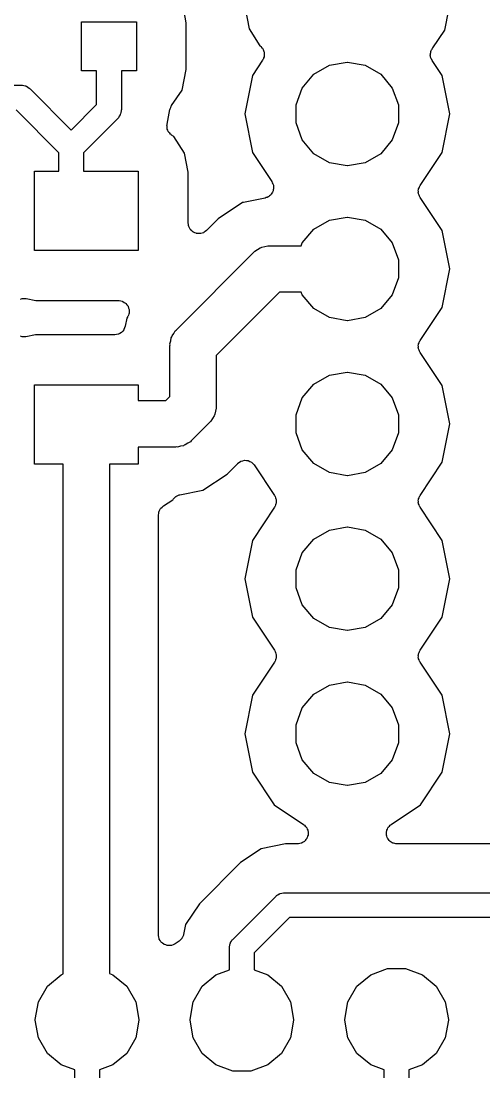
# Model space of a CAD drawing. Extents: x 91.5 to 190, y -113.6 to -60.2.
# Drawn here: x 119.82 to 127.4, y -95.19 to -77.97 of the extents above; entities that cross this region are included whole.
import ezdxf

# ---------------------------------------------------------------- set-up
doc = ezdxf.new("R2010")
doc.units = 0
doc.header["$MEASUREMENT"] = 0
doc.layers.add('BLACK', color=7, linetype='CONTINUOUS')

msp = doc.modelspace()

# ---------------------------------------------------------------- linework, layer by layer
at = {"layer": 'Black'}
for p, q in [((122.529, -77.9964), (122.47, -77.6846)), ((123.501, -77.7836), (123.56, -78.0954)), ((126.771, -78.1173), (126.839, -77.7824)), ((120.81, -78.78), (120.81, -77.98)), ((120.81, -77.98), (121.71, -77.98)), ((121.71, -77.98), (121.71, -78.78)), ((122.529, -78.7624), (122.529, -77.9964)), ((123.56, -78.0954), (123.736, -78.3703)), ((126.576, -78.4035), (126.771, -78.1173)), ((123.736, -78.3703), (123.744, -78.3773)), ((123.744, -78.3773), (123.756, -78.3854)), ((123.756, -78.3854), (123.765, -78.3985)), ((123.765, -78.3985), (123.777, -78.4098)), ((123.777, -78.4098), (123.783, -78.4229)), ((123.783, -78.4229), (123.792, -78.4345)), ((123.792, -78.4345), (123.796, -78.4501)), ((123.796, -78.4501), (123.803, -78.4648)), ((123.805, -78.5538), (123.798, -78.5687)), ((123.803, -78.4648), (123.805, -78.4792)), ((123.805, -78.4792), (123.809, -78.493)), ((123.806, -78.5394), (123.805, -78.5538)), ((123.809, -78.5254), (123.806, -78.5394)), ((123.809, -78.493), (123.808, -78.5093)), ((123.808, -78.5093), (123.809, -78.5254)), ((126.533, -78.5247), (126.535, -78.5109)), ((126.537, -78.5411), (126.533, -78.5247)), ((126.534, -78.4971), (126.539, -78.4809)), ((126.535, -78.5109), (126.534, -78.4971)), ((126.538, -78.5579), (126.537, -78.5411)), ((126.544, -78.5706), (126.538, -78.5579)), ((126.539, -78.4809), (126.541, -78.4642)), ((126.541, -78.4642), (126.547, -78.4519)), ((126.547, -78.4519), (126.551, -78.4386)), ((126.551, -78.4386), (126.561, -78.425)), ((126.561, -78.425), (126.569, -78.41)), ((126.569, -78.41), (126.576, -78.4035)), ((123.78, -78.6096), (123.613, -78.8599)), ((123.786, -78.5964), (123.78, -78.6096)), ((123.794, -78.5845), (123.786, -78.5964)), ((123.798, -78.5687), (123.794, -78.5845)), ((124.62, -78.8389), (124.876, -78.6913)), ((124.876, -78.6913), (125.167, -78.64)), ((125.167, -78.64), (125.173, -78.64)), ((125.173, -78.64), (125.464, -78.6913)), ((125.464, -78.6913), (125.72, -78.8389)), ((126.547, -78.5841), (126.544, -78.5706)), ((126.556, -78.5983), (126.547, -78.5841)), ((126.563, -78.6137), (126.556, -78.5983)), ((126.727, -78.8599), (126.563, -78.6137)), ((121.057, -78.78), (120.81, -78.78)), ((121.057, -79.3358), (121.057, -78.78)), ((121.71, -78.78), (121.463, -78.78)), ((121.463, -78.78), (121.463, -79.42)), ((122.461, -79.0973), (122.529, -78.7624)), ((123.613, -78.8599), (123.488, -79.49)), ((124.431, -79.065), (124.62, -78.8389)), ((125.72, -78.8389), (125.909, -79.065)), ((126.852, -79.49), (126.727, -78.8599)), ((118.23, -79.0168), (119.82, -79.0168)), ((119.82, -79.0168), (119.829, -79.0184)), ((119.829, -79.0184), (119.838, -79.0176)), ((119.838, -79.0176), (119.863, -79.0244)), ((119.863, -79.0244), (119.889, -79.0291)), ((119.889, -79.0291), (119.897, -79.0335)), ((119.897, -79.0335), (119.906, -79.0358)), ((119.906, -79.0358), (119.928, -79.0511)), ((119.928, -79.0511), (119.951, -79.0643)), ((119.951, -79.0643), (119.956, -79.0712)), ((119.956, -79.0712), (119.964, -79.0763)), ((119.964, -79.0763), (120.64, -79.7526)), ((124.33, -79.3424), (124.431, -79.065)), ((125.909, -79.065), (126.01, -79.3424)), ((122.288, -79.3512), (122.461, -79.0973)), ((120.437, -80.1242), (119.736, -79.4232)), ((120.64, -79.7526), (121.057, -79.3358)), ((121.463, -79.42), (121.462, -79.4288)), ((122.213, -79.6558), (122.261, -79.416)), ((122.261, -79.416), (122.262, -79.4116)), ((122.262, -79.4116), (122.263, -79.4068)), ((122.263, -79.4068), (122.273, -79.3833)), ((122.273, -79.3833), (122.283, -79.3592)), ((122.283, -79.3592), (122.286, -79.3556)), ((122.286, -79.3556), (122.288, -79.3512)), ((124.33, -79.6376), (124.33, -79.3424)), ((126.01, -79.3424), (126.01, -79.6376)), ((121.404, -79.5637), (120.843, -80.1242)), ((121.409, -79.5564), (121.404, -79.5637)), ((121.416, -79.5506), (121.409, -79.5564)), ((121.429, -79.5276), (121.416, -79.5506)), ((121.444, -79.5059), (121.429, -79.5276)), ((121.446, -79.4972), (121.444, -79.5059)), ((121.451, -79.4895), (121.446, -79.4972)), ((121.456, -79.4633), (121.451, -79.4895)), ((121.462, -79.4377), (121.456, -79.4633)), ((121.462, -79.4288), (121.462, -79.4377)), ((123.488, -79.49), (123.613, -80.1201)), ((126.727, -80.1201), (126.852, -79.49)), ((122.21, -79.6768), (122.213, -79.6664)), ((122.212, -79.6967), (122.21, -79.6768)), ((122.212, -79.7167), (122.212, -79.6967)), ((122.215, -79.7268), (122.212, -79.7167)), ((122.213, -79.6664), (122.213, -79.6558)), ((122.216, -79.7374), (122.215, -79.7268)), ((122.225, -79.7555), (122.216, -79.7374)), ((122.231, -79.7745), (122.225, -79.7555)), ((124.431, -79.915), (124.33, -79.6376)), ((126.01, -79.6376), (125.909, -79.915)), ((122.238, -79.7828), (122.231, -79.7745)), ((122.242, -79.7924), (122.238, -79.7828)), ((122.257, -79.8064), (122.242, -79.7924)), ((122.269, -79.822), (122.257, -79.8064)), ((122.278, -79.8275), (122.269, -79.822)), ((122.286, -79.835), (122.278, -79.8275)), ((122.325, -79.8613), (122.286, -79.835)), ((122.5, -80.1346), (122.325, -79.8613)), ((124.62, -80.1411), (124.431, -79.915)), ((125.909, -79.915), (125.72, -80.1411)), ((120.437, -80.43), (120.437, -80.1242)), ((120.843, -80.1242), (120.843, -80.43)), ((122.559, -80.4464), (122.5, -80.1346)), ((123.613, -80.1201), (123.933, -80.5985)), ((124.876, -80.2887), (124.62, -80.1411)), ((125.72, -80.1411), (125.464, -80.2887)), ((126.365, -80.6625), (126.727, -80.1201)), ((120.04, -81.73), (120.04, -80.43)), ((120.04, -80.43), (120.437, -80.43)), ((120.843, -80.43), (121.74, -80.43)), ((121.74, -80.43), (121.74, -81.73)), ((122.559, -81.277), (122.559, -80.4464)), ((125.167, -80.34), (124.876, -80.2887)), ((125.173, -80.34), (125.167, -80.34)), ((125.464, -80.2887), (125.173, -80.34)), ((123.933, -80.5985), (123.94, -80.616)), ((123.94, -80.616), (123.95, -80.6324)), ((123.933, -80.7891), (123.924, -80.8059)), ((123.944, -80.7736), (123.933, -80.7891)), ((123.947, -80.7626), (123.944, -80.7736)), ((123.953, -80.7524), (123.947, -80.7626)), ((123.95, -80.6324), (123.953, -80.6437)), ((123.953, -80.6437), (123.957, -80.6543)), ((123.956, -80.7335), (123.953, -80.7524)), ((123.961, -80.7151), (123.956, -80.7335)), ((123.957, -80.6543), (123.958, -80.6734)), ((123.958, -80.6734), (123.962, -80.6922)), ((123.962, -80.6922), (123.96, -80.7036)), ((123.96, -80.7036), (123.961, -80.7151)), ((126.336, -80.7409), (126.339, -80.7298)), ((126.337, -80.76), (126.336, -80.7409)), ((126.336, -80.7791), (126.337, -80.76)), ((126.339, -80.7902), (126.336, -80.7791)), ((126.339, -80.7298), (126.34, -80.7183)), ((126.34, -80.8017), (126.339, -80.7902)), ((126.34, -80.7183), (126.348, -80.7008)), ((126.348, -80.8192), (126.34, -80.8017)), ((126.348, -80.7008), (126.353, -80.6824)), ((126.353, -80.6824), (126.36, -80.6731)), ((126.36, -80.6731), (126.365, -80.6625)), ((123.449, -80.9421), (123.053, -81.2071)), ((123.467, -80.9386), (123.449, -80.9421)), ((123.821, -80.8682), (123.467, -80.9386)), ((123.467, -80.9386), (123.467, -80.9386)), ((123.839, -80.8612), (123.821, -80.8682)), ((123.857, -80.8567), (123.839, -80.8612)), ((123.867, -80.8502), (123.857, -80.8567)), ((123.878, -80.8461), (123.867, -80.8502)), ((123.892, -80.8334), (123.878, -80.8461)), ((123.908, -80.8228), (123.892, -80.8334)), ((123.915, -80.8135), (123.908, -80.8228)), ((123.924, -80.8059), (123.915, -80.8135)), ((126.353, -80.8376), (126.348, -80.8192)), ((126.36, -80.8469), (126.353, -80.8376)), ((126.365, -80.8575), (126.36, -80.8469)), ((126.727, -81.3999), (126.365, -80.8575)), ((122.563, -81.2996), (122.559, -81.277)), ((122.565, -81.3224), (122.563, -81.2996)), ((123.053, -81.2071), (122.859, -81.4011)), ((124.62, -81.3789), (124.876, -81.2313)), ((124.876, -81.2313), (125.167, -81.18)), ((125.167, -81.18), (125.173, -81.18)), ((125.173, -81.18), (125.464, -81.2313)), ((125.464, -81.2313), (125.72, -81.3789)), ((122.568, -81.3294), (122.565, -81.3224)), ((122.57, -81.337), (122.568, -81.3294)), ((122.581, -81.3569), (122.57, -81.337)), ((122.591, -81.3777), (122.581, -81.3569)), ((122.596, -81.3831), (122.591, -81.3777)), ((122.6, -81.3898), (122.596, -81.3831)), ((122.618, -81.4046), (122.6, -81.3898)), ((122.634, -81.4208), (122.618, -81.4046)), ((122.641, -81.424), (122.634, -81.4208)), ((122.647, -81.429), (122.641, -81.424)), ((122.668, -81.4368), (122.647, -81.429)), ((122.689, -81.4465), (122.668, -81.4368)), ((122.697, -81.4472), (122.689, -81.4465)), ((122.704, -81.4498), (122.697, -81.4472)), ((122.727, -81.4498), (122.704, -81.4498)), ((122.75, -81.4518), (122.727, -81.4498)), ((122.757, -81.4498), (122.75, -81.4518)), ((122.765, -81.4498), (122.757, -81.4498)), ((122.787, -81.442), (122.765, -81.4498)), ((122.809, -81.4361), (122.787, -81.442)), ((122.815, -81.4316), (122.809, -81.4361)), ((122.822, -81.429), (122.815, -81.4316)), ((122.84, -81.4143), (122.822, -81.429)), ((122.859, -81.4011), (122.84, -81.4143)), ((124.431, -81.605), (124.62, -81.3789)), ((125.72, -81.3789), (125.909, -81.605)), ((126.852, -82.03), (126.727, -81.3999)), ((123.77, -81.672), (123.819, -81.6633)), ((123.819, -81.6633), (123.867, -81.6504)), ((123.867, -81.6504), (123.883, -81.6519)), ((123.883, -81.6519), (123.9, -81.649)), ((123.9, -81.649), (124.415, -81.649)), ((124.415, -81.649), (124.431, -81.605)), ((125.909, -81.605), (126.01, -81.8824)), ((121.74, -81.73), (120.04, -81.73)), ((122.371, -83.0206), (123.631, -81.7606)), ((123.631, -81.7606), (123.644, -81.751)), ((123.644, -81.751), (123.655, -81.7381)), ((123.655, -81.7381), (123.698, -81.7132)), ((123.698, -81.7132), (123.739, -81.6847)), ((123.739, -81.6847), (123.755, -81.6804)), ((123.755, -81.6804), (123.77, -81.672)), ((126.01, -81.8824), (126.01, -82.1776)), ((126.01, -82.1776), (125.909, -82.455)), ((126.727, -82.6601), (126.852, -82.03)), ((119.808, -82.5259), (119.834, -82.5163)), ((119.834, -82.5163), (119.836, -82.5163)), ((119.836, -82.5163), (119.839, -82.5155)), ((119.839, -82.5155), (119.867, -82.5163)), ((119.867, -82.5163), (119.895, -82.5163)), ((119.895, -82.5163), (119.897, -82.517)), ((119.897, -82.517), (119.899, -82.5171)), ((119.899, -82.5171), (120.058, -82.5491)), ((124.058, -82.411), (123.021, -83.4478)), ((124.415, -82.411), (124.058, -82.411)), ((124.431, -82.455), (124.415, -82.411)), ((124.62, -82.6811), (124.431, -82.455)), ((125.909, -82.455), (125.72, -82.6811)), ((120.058, -82.5491), (121.418, -82.5491)), ((121.418, -82.5491), (121.423, -82.5501)), ((121.423, -82.5501), (121.429, -82.5495)), ((121.429, -82.5495), (121.453, -82.5554)), ((121.453, -82.5554), (121.478, -82.5597)), ((121.478, -82.5597), (121.483, -82.5626)), ((121.483, -82.5626), (121.488, -82.564)), ((121.488, -82.564), (121.509, -82.5778)), ((121.509, -82.5778), (121.53, -82.5902)), ((121.53, -82.5902), (121.534, -82.5946)), ((121.534, -82.5946), (121.539, -82.5978)), ((121.539, -82.5978), (121.554, -82.6178)), ((121.554, -82.6178), (121.57, -82.6369)), ((121.57, -82.6369), (121.572, -82.6423)), ((121.572, -82.6423), (121.575, -82.647)), ((121.575, -82.647), (121.582, -82.6708)), ((121.582, -82.6708), (121.591, -82.6941)), ((121.591, -82.6941), (121.591, -82.6999)), ((124.876, -82.8287), (124.62, -82.6811)), ((125.72, -82.6811), (125.464, -82.8287)), ((126.365, -83.2025), (126.727, -82.6601)), ((121.552, -82.8394), (121.526, -82.9696)), ((121.564, -82.8221), (121.552, -82.8394)), ((121.566, -82.8168), (121.564, -82.8221)), ((121.57, -82.8124), (121.566, -82.8168)), ((121.578, -82.789), (121.57, -82.8124)), ((121.588, -82.7663), (121.578, -82.789)), ((121.589, -82.7605), (121.588, -82.7663)), ((121.591, -82.7551), (121.589, -82.7605)), ((121.591, -82.6999), (121.592, -82.7055)), ((121.592, -82.7055), (121.591, -82.7303)), ((121.591, -82.7303), (121.591, -82.7551)), ((125.167, -82.88), (124.876, -82.8287)), ((125.464, -82.8287), (125.173, -82.88)), ((121.504, -83.0264), (121.485, -83.0479)), ((121.505, -83.0246), (121.504, -83.0264)), ((121.506, -83.0231), (121.505, -83.0246)), ((121.516, -82.9963), (121.506, -83.0231)), ((121.526, -82.9696), (121.516, -82.9963)), ((122.348, -83.0451), (122.361, -83.0343)), ((122.361, -83.0343), (122.371, -83.0206)), ((125.173, -82.88), (125.167, -82.88)), ((119.834, -83.1412), (119.806, -83.1312)), ((119.835, -83.1412), (119.834, -83.1412)), ((119.836, -83.1416), (119.835, -83.1412)), ((119.866, -83.1412), (119.836, -83.1416)), ((119.895, -83.1412), (119.866, -83.1412)), ((119.896, -83.1409), (119.895, -83.1412)), ((119.897, -83.1409), (119.896, -83.1409)), ((120.056, -83.1109), (119.897, -83.1409)), ((121.354, -83.1109), (120.056, -83.1109)), ((121.382, -83.1059), (121.354, -83.1109)), ((121.41, -83.1016), (121.382, -83.1059)), ((121.412, -83.1006), (121.41, -83.1016)), ((121.414, -83.1003), (121.412, -83.1006)), ((121.439, -83.086), (121.414, -83.1003)), ((121.464, -83.0723), (121.439, -83.086)), ((121.465, -83.0708), (121.464, -83.0723)), ((121.467, -83.0698), (121.465, -83.0708)), ((121.485, -83.0479), (121.467, -83.0698)), ((122.26, -83.2568), (122.273, -83.2087)), ((122.273, -83.2087), (122.282, -83.1597)), ((122.282, -83.1597), (122.29, -83.1452)), ((122.29, -83.1452), (122.295, -83.129)), ((122.295, -83.129), (122.323, -83.0882)), ((122.323, -83.0882), (122.348, -83.0451)), ((126.353, -83.2224), (126.36, -83.2131)), ((126.36, -83.2131), (126.365, -83.2025)), ((122.259, -83.29), (122.262, -83.2735)), ((122.259, -84.1222), (122.259, -83.29)), ((122.262, -83.2735), (122.26, -83.2568)), ((126.336, -83.2809), (126.339, -83.2698)), ((126.337, -83.3), (126.336, -83.2809)), ((126.336, -83.3191), (126.337, -83.3)), ((126.339, -83.3302), (126.336, -83.3191)), ((126.339, -83.2698), (126.34, -83.2583)), ((126.34, -83.3417), (126.339, -83.3302)), ((126.34, -83.2583), (126.348, -83.2408)), ((126.348, -83.3592), (126.34, -83.3417)), ((126.348, -83.2408), (126.353, -83.2224)), ((126.353, -83.3776), (126.348, -83.3592)), ((126.36, -83.3869), (126.353, -83.3776)), ((126.365, -83.3975), (126.36, -83.3869)), ((123.021, -83.4478), (123.021, -84.28)), ((126.727, -83.9399), (126.365, -83.3975)), ((124.876, -83.7713), (125.167, -83.72)), ((125.167, -83.72), (125.173, -83.72)), ((125.173, -83.72), (125.464, -83.7713)), ((124.62, -83.9189), (124.876, -83.7713)), ((125.464, -83.7713), (125.72, -83.9189)), ((120.04, -85.23), (120.04, -83.93)), ((120.04, -83.93), (121.74, -83.93)), ((121.74, -83.93), (121.74, -84.189)), ((124.431, -84.145), (124.62, -83.9189)), ((125.72, -83.9189), (125.909, -84.145)), ((126.852, -84.57), (126.727, -83.9399)), ((121.74, -84.189), (122.192, -84.189)), ((122.192, -84.189), (122.259, -84.1222)), ((124.33, -84.4224), (124.431, -84.145)), ((125.909, -84.145), (126.01, -84.4224)), ((122.998, -84.4103), (122.99, -84.4248)), ((123.007, -84.3613), (122.998, -84.4103)), ((123.02, -84.3132), (123.007, -84.3613)), ((123.021, -84.28), (123.018, -84.2965)), ((123.018, -84.2965), (123.02, -84.3132)), ((122.909, -84.5494), (122.619, -84.8394)), ((122.919, -84.5357), (122.909, -84.5494)), ((122.932, -84.5249), (122.919, -84.5357)), ((122.957, -84.4818), (122.932, -84.5249)), ((122.985, -84.441), (122.957, -84.4818)), ((122.99, -84.4248), (122.985, -84.441)), ((124.33, -84.7176), (124.33, -84.4224)), ((126.01, -84.4224), (126.01, -84.7176)), ((126.727, -85.2001), (126.852, -84.57)), ((124.431, -84.995), (124.33, -84.7176)), ((126.01, -84.7176), (125.909, -84.995)), ((122.431, -84.9367), (122.383, -84.9496)), ((122.48, -84.928), (122.431, -84.9367)), ((122.495, -84.9196), (122.48, -84.928)), ((122.511, -84.9153), (122.495, -84.9196)), ((122.552, -84.8868), (122.511, -84.9153)), ((122.595, -84.8619), (122.552, -84.8868)), ((122.606, -84.849), (122.595, -84.8619)), ((122.619, -84.8394), (122.606, -84.849)), ((122.35, -84.951), (121.74, -84.951)), ((121.74, -84.951), (121.74, -85.23)), ((122.367, -84.9481), (122.35, -84.951)), ((122.383, -84.9496), (122.367, -84.9481)), ((124.62, -85.2211), (124.431, -84.995)), ((125.909, -84.995), (125.72, -85.2211)), ((120.509, -85.23), (120.04, -85.23)), ((120.509, -93.5883), (120.509, -85.23)), ((121.74, -85.23), (121.271, -85.23)), ((121.271, -85.23), (121.271, -93.581)), ((123.197, -85.3929), (123.373, -85.2177)), ((123.373, -85.2177), (123.374, -85.2166)), ((123.374, -85.2166), (123.375, -85.215)), ((123.375, -85.215), (123.399, -85.1991)), ((123.399, -85.1991), (123.422, -85.1827)), ((123.422, -85.1827), (123.424, -85.1822)), ((123.424, -85.1822), (123.426, -85.1811)), ((123.426, -85.1811), (123.454, -85.1743)), ((123.454, -85.1743), (123.481, -85.1669)), ((123.481, -85.1669), (123.483, -85.1671)), ((123.483, -85.1671), (123.485, -85.1667)), ((123.485, -85.1667), (123.514, -85.1698)), ((123.514, -85.1698), (123.542, -85.1723)), ((123.542, -85.1723), (123.544, -85.1731)), ((123.544, -85.1731), (123.546, -85.1733)), ((123.546, -85.1733), (123.571, -85.1859)), ((123.571, -85.1859), (123.597, -85.198)), ((123.597, -85.198), (123.599, -85.1994)), ((123.599, -85.1994), (123.6, -85.2002)), ((123.6, -85.2002), (123.62, -85.2209)), ((123.62, -85.2209), (123.64, -85.2411)), ((123.64, -85.2411), (123.641, -85.2429)), ((123.641, -85.2429), (123.643, -85.2443)), ((123.643, -85.2443), (123.975, -85.7425)), ((124.876, -85.3687), (124.62, -85.2211)), ((125.72, -85.2211), (125.464, -85.3687)), ((126.365, -85.7425), (126.727, -85.2001)), ((122.801, -85.6579), (123.197, -85.3929)), ((125.167, -85.42), (124.876, -85.3687)), ((125.173, -85.42), (125.167, -85.42)), ((125.464, -85.3687), (125.173, -85.42)), ((122.32, -85.8008), (122.323, -85.7948)), ((122.323, -85.7948), (122.341, -85.7791)), ((122.341, -85.7791), (122.357, -85.7621)), ((122.357, -85.7621), (122.363, -85.7591)), ((122.363, -85.7591), (122.369, -85.7547)), ((122.369, -85.7547), (122.391, -85.746)), ((122.391, -85.746), (122.412, -85.7357)), ((122.412, -85.7357), (122.419, -85.735)), ((122.419, -85.735), (122.425, -85.7326)), ((122.425, -85.7326), (122.801, -85.6579)), ((123.975, -85.7425), (123.98, -85.7531)), ((123.98, -85.7531), (123.987, -85.7624)), ((123.987, -85.7624), (123.992, -85.7808)), ((123.992, -85.7808), (124, -85.7983)), ((124, -85.7983), (124.001, -85.8098)), ((126.339, -85.8098), (126.34, -85.7983)), ((126.34, -85.7983), (126.348, -85.7808)), ((126.348, -85.7808), (126.353, -85.7624)), ((126.353, -85.7624), (126.36, -85.7531)), ((126.36, -85.7531), (126.365, -85.7425)), ((122.095, -85.9805), (122.107, -85.9571)), ((122.107, -85.9571), (122.11, -85.9542)), ((122.11, -85.9542), (122.112, -85.9505)), ((122.112, -85.9505), (122.132, -85.9336)), ((122.132, -85.9336), (122.152, -85.9157)), ((122.152, -85.9157), (122.309, -85.8146)), ((122.309, -85.8146), (122.315, -85.8057)), ((122.315, -85.8057), (122.32, -85.8008)), ((123.975, -85.9375), (123.613, -86.4799)), ((123.98, -85.9269), (123.975, -85.9375)), ((123.987, -85.9176), (123.98, -85.9269)), ((123.992, -85.8992), (123.987, -85.9176)), ((124, -85.8817), (123.992, -85.8992)), ((124.001, -85.8702), (124, -85.8817)), ((124.001, -85.8098), (124.004, -85.8209)), ((124.004, -85.8591), (124.001, -85.8702)), ((124.004, -85.8209), (124.003, -85.84)), ((124.003, -85.84), (124.004, -85.8591)), ((126.336, -85.8209), (126.339, -85.8098)), ((126.337, -85.84), (126.336, -85.8209)), ((126.336, -85.8591), (126.337, -85.84)), ((126.339, -85.8702), (126.336, -85.8591)), ((126.34, -85.8817), (126.339, -85.8702)), ((126.348, -85.8992), (126.34, -85.8817)), ((126.353, -85.9176), (126.348, -85.8992)), ((126.36, -85.9269), (126.353, -85.9176)), ((126.365, -85.9375), (126.36, -85.9269)), ((126.727, -86.4799), (126.365, -85.9375)), ((122.071, -86.0633), (122.076, -86.0374)), ((122.071, -92.9484), (122.071, -86.0633)), ((122.076, -86.0374), (122.079, -86.0113)), ((122.079, -86.0113), (122.081, -86.0075)), ((122.081, -86.0075), (122.082, -86.0033)), ((122.082, -86.0033), (122.095, -85.9805)), ((124.62, -86.4589), (124.876, -86.3113)), ((124.876, -86.3113), (125.167, -86.26)), ((125.167, -86.26), (125.173, -86.26)), ((125.173, -86.26), (125.464, -86.3113)), ((125.464, -86.3113), (125.72, -86.4589)), ((123.613, -86.4799), (123.488, -87.11)), ((124.431, -86.685), (124.62, -86.4589)), ((125.72, -86.4589), (125.909, -86.685)), ((126.852, -87.11), (126.727, -86.4799)), ((124.33, -86.9624), (124.431, -86.685)), ((125.909, -86.685), (126.01, -86.9624)), ((124.33, -87.2576), (124.33, -86.9624)), ((126.01, -86.9624), (126.01, -87.2576)), ((123.488, -87.11), (123.613, -87.7401)), ((126.727, -87.7401), (126.852, -87.11)), ((124.431, -87.535), (124.33, -87.2576)), ((126.01, -87.2576), (125.909, -87.535)), ((124.62, -87.7611), (124.431, -87.535)), ((125.909, -87.535), (125.72, -87.7611)), ((123.613, -87.7401), (123.975, -88.2825)), ((124.876, -87.9087), (124.62, -87.7611)), ((125.72, -87.7611), (125.464, -87.9087)), ((126.365, -88.2825), (126.727, -87.7401)), ((125.167, -87.96), (124.876, -87.9087)), ((125.173, -87.96), (125.167, -87.96)), ((125.464, -87.9087), (125.173, -87.96)), ((123.975, -88.2825), (123.98, -88.2931)), ((123.98, -88.2931), (123.987, -88.3024)), ((123.987, -88.3024), (123.992, -88.3208)), ((123.992, -88.3208), (124, -88.3383)), ((124, -88.3383), (124.001, -88.3498)), ((124.001, -88.3498), (124.004, -88.3609)), ((124.004, -88.3609), (124.003, -88.38)), ((124.003, -88.38), (124.004, -88.3991)), ((126.336, -88.3609), (126.339, -88.3498)), ((126.337, -88.38), (126.336, -88.3609)), ((126.336, -88.3991), (126.337, -88.38)), ((126.339, -88.3498), (126.34, -88.3383)), ((126.34, -88.3383), (126.348, -88.3208)), ((126.348, -88.3208), (126.353, -88.3024)), ((126.353, -88.3024), (126.36, -88.2931)), ((126.36, -88.2931), (126.365, -88.2825)), ((123.975, -88.4775), (123.613, -89.0199)), ((123.98, -88.4669), (123.975, -88.4775)), ((123.987, -88.4576), (123.98, -88.4669)), ((123.992, -88.4392), (123.987, -88.4576)), ((124, -88.4217), (123.992, -88.4392)), ((124.001, -88.4102), (124, -88.4217)), ((124.004, -88.3991), (124.001, -88.4102)), ((126.339, -88.4102), (126.336, -88.3991)), ((126.34, -88.4217), (126.339, -88.4102)), ((126.348, -88.4392), (126.34, -88.4217)), ((126.353, -88.4576), (126.348, -88.4392)), ((126.36, -88.4669), (126.353, -88.4576)), ((126.365, -88.4775), (126.36, -88.4669)), ((126.727, -89.0199), (126.365, -88.4775)), ((124.62, -88.9989), (124.876, -88.8513)), ((124.876, -88.8513), (125.167, -88.8)), ((125.167, -88.8), (125.173, -88.8)), ((125.173, -88.8), (125.464, -88.8513)), ((125.464, -88.8513), (125.72, -88.9989)), ((123.613, -89.0199), (123.488, -89.65)), ((124.431, -89.225), (124.62, -88.9989)), ((125.72, -88.9989), (125.909, -89.225)), ((126.852, -89.65), (126.727, -89.0199)), ((124.33, -89.5024), (124.431, -89.225)), ((125.909, -89.225), (126.01, -89.5024)), ((124.33, -89.7976), (124.33, -89.5024)), ((126.01, -89.5024), (126.01, -89.7976)), ((123.488, -89.65), (123.613, -90.2801)), ((126.727, -90.2801), (126.852, -89.65)), ((124.431, -90.075), (124.33, -89.7976)), ((126.01, -89.7976), (125.909, -90.075)), ((124.62, -90.3011), (124.431, -90.075)), ((125.909, -90.075), (125.72, -90.3011)), ((123.613, -90.2801), (123.97, -90.8143)), ((124.876, -90.4487), (124.62, -90.3011)), ((125.167, -90.5), (124.876, -90.4487)), ((125.464, -90.4487), (125.173, -90.5)), ((125.72, -90.3011), (125.464, -90.4487)), ((126.37, -90.8143), (126.727, -90.2801)), ((125.173, -90.5), (125.167, -90.5)), ((123.97, -90.8143), (124.45, -91.1354)), ((125.89, -91.1354), (126.37, -90.8143)), ((124.45, -91.1354), (124.457, -91.142)), ((125.883, -91.142), (125.89, -91.1354)), ((124.457, -91.142), (124.466, -91.1469)), ((124.466, -91.1469), (124.479, -91.163)), ((124.479, -91.163), (124.495, -91.1775)), ((124.495, -91.1775), (124.499, -91.1862)), ((124.499, -91.1862), (124.505, -91.1936)), ((124.505, -91.1936), (124.512, -91.2133)), ((124.512, -91.2133), (124.521, -91.2322)), ((124.526, -91.3118), (124.519, -91.3315)), ((124.521, -91.2322), (124.523, -91.2418)), ((124.523, -91.2418), (124.526, -91.2508)), ((124.526, -91.2508), (124.526, -91.2719)), ((124.526, -91.2719), (124.528, -91.2928)), ((124.528, -91.2928), (124.526, -91.3021)), ((124.526, -91.3021), (124.526, -91.3118)), ((125.812, -91.2928), (125.814, -91.2719)), ((125.814, -91.3021), (125.812, -91.2928)), ((125.814, -91.2508), (125.817, -91.2418)), ((125.814, -91.2719), (125.814, -91.2508)), ((125.814, -91.3118), (125.814, -91.3021)), ((125.821, -91.3315), (125.814, -91.3118)), ((125.817, -91.2418), (125.819, -91.2322)), ((125.819, -91.2322), (125.828, -91.2133)), ((125.828, -91.2133), (125.835, -91.1936)), ((125.835, -91.1936), (125.841, -91.1862)), ((125.841, -91.1862), (125.845, -91.1775)), ((125.845, -91.1775), (125.861, -91.163)), ((125.861, -91.163), (125.874, -91.1469)), ((125.874, -91.1469), (125.883, -91.142)), ((124.157, -91.4568), (123.757, -91.5363)), ((124.353, -91.4568), (124.157, -91.4568)), ((124.362, -91.4551), (124.353, -91.4568)), ((124.372, -91.4558), (124.362, -91.4551)), ((124.392, -91.4499), (124.372, -91.4558)), ((124.413, -91.4462), (124.392, -91.4499)), ((124.421, -91.4414), (124.413, -91.4462)), ((124.431, -91.4387), (124.421, -91.4414)), ((124.448, -91.4263), (124.431, -91.4387)), ((124.466, -91.4157), (124.448, -91.4263)), ((124.472, -91.4084), (124.466, -91.4157)), ((124.48, -91.4027), (124.472, -91.4084)), ((124.491, -91.3852), (124.48, -91.4027)), ((124.505, -91.3691), (124.491, -91.3852)), ((124.508, -91.36), (124.505, -91.3691)), ((124.514, -91.352), (124.508, -91.36)), ((124.519, -91.3315), (124.514, -91.352)), ((125.826, -91.352), (125.821, -91.3315)), ((125.832, -91.36), (125.826, -91.352)), ((125.835, -91.3691), (125.832, -91.36)), ((125.849, -91.3852), (125.835, -91.3691)), ((125.86, -91.4027), (125.849, -91.3852)), ((125.868, -91.4084), (125.86, -91.4027)), ((125.874, -91.4157), (125.868, -91.4084)), ((125.892, -91.4263), (125.874, -91.4157)), ((125.909, -91.4387), (125.892, -91.4263)), ((125.919, -91.4414), (125.909, -91.4387)), ((125.927, -91.4462), (125.919, -91.4414)), ((125.948, -91.4499), (125.927, -91.4462)), ((125.968, -91.4558), (125.948, -91.4499)), ((125.978, -91.4551), (125.968, -91.4558)), ((125.987, -91.4568), (125.978, -91.4551)), ((127.76, -91.4568), (125.987, -91.4568)), ((123.757, -91.5363), (123.418, -91.7629)), ((123.418, -91.7629), (122.743, -92.4384)), ((123.296, -93.0163), (123.996, -92.3163)), ((123.996, -92.3163), (124.004, -92.3112)), ((124.004, -92.3112), (124.009, -92.3043)), ((124.009, -92.3043), (124.032, -92.2911)), ((124.032, -92.2911), (124.054, -92.2758)), ((124.054, -92.2758), (124.063, -92.2735)), ((124.063, -92.2735), (124.071, -92.2691)), ((124.071, -92.2691), (124.097, -92.2644)), ((124.097, -92.2644), (124.122, -92.2576)), ((124.122, -92.2576), (124.131, -92.2584)), ((124.131, -92.2584), (124.14, -92.2568)), ((124.14, -92.2568), (129.846, -92.2568)), ((122.743, -92.4384), (122.516, -92.7774)), ((124.224, -92.6632), (123.643, -93.2442)), ((129.93, -92.6632), (124.224, -92.6632)), ((122.516, -92.7774), (122.484, -92.9388)), ((122.072, -92.9541), (122.071, -92.9484)), ((122.071, -92.9599), (122.072, -92.9541)), ((122.077, -92.984), (122.071, -92.9599)), ((122.082, -93.0084), (122.077, -92.984)), ((122.084, -93.0134), (122.082, -93.0084)), ((122.086, -93.0191), (122.084, -93.0134)), ((122.1, -93.0397), (122.086, -93.0191)), ((122.437, -93.0242), (122.422, -93.0414)), ((122.454, -93.0083), (122.437, -93.0242)), ((122.457, -93.0014), (122.454, -93.0083)), ((122.462, -92.9956), (122.457, -93.0014)), ((122.47, -92.9742), (122.462, -92.9956)), ((122.481, -92.9537), (122.47, -92.9742)), ((122.484, -92.9388), (122.481, -92.946)), ((122.481, -92.946), (122.481, -92.9537)), ((123.271, -93.0524), (123.284, -93.0294)), ((123.284, -93.0294), (123.291, -93.0236)), ((123.291, -93.0236), (123.296, -93.0163)), ((122.112, -93.0612), (122.1, -93.0397)), ((122.117, -93.0649), (122.112, -93.0612)), ((122.12, -93.0697), (122.117, -93.0649)), ((122.14, -93.0844), (122.12, -93.0697)), ((122.159, -93.1004), (122.14, -93.0844)), ((122.164, -93.1024), (122.159, -93.1004)), ((122.169, -93.1058), (122.164, -93.1024)), ((122.193, -93.1127), (122.169, -93.1058)), ((122.216, -93.1212), (122.193, -93.1127)), ((122.222, -93.1212), (122.216, -93.1212)), ((122.227, -93.1228), (122.222, -93.1212)), ((122.252, -93.1212), (122.227, -93.1228)), ((122.277, -93.1212), (122.252, -93.1212)), ((122.282, -93.1192), (122.277, -93.1212)), ((122.288, -93.1189), (122.282, -93.1192)), ((122.311, -93.1089), (122.288, -93.1189)), ((122.334, -93.1004), (122.311, -93.1089)), ((122.339, -93.0966), (122.334, -93.1004)), ((122.344, -93.0943), (122.339, -93.0966)), ((122.41, -93.0505), (122.344, -93.0943)), ((122.415, -93.0451), (122.41, -93.0505)), ((122.422, -93.0414), (122.415, -93.0451)), ((123.237, -93.16), (123.238, -93.1512)), ((123.237, -93.5199), (123.237, -93.16)), ((123.238, -93.1423), (123.244, -93.1167)), ((123.238, -93.1512), (123.238, -93.1423)), ((123.244, -93.1167), (123.249, -93.0905)), ((123.249, -93.0905), (123.254, -93.0828)), ((123.254, -93.0828), (123.256, -93.0741)), ((123.256, -93.0741), (123.271, -93.0524)), ((123.643, -93.2442), (123.643, -93.5199)), ((123.015, -93.6006), (123.237, -93.5199)), ((123.643, -93.5199), (123.865, -93.6006)), ((125.555, -93.6006), (125.832, -93.4997)), ((125.832, -93.4997), (126.128, -93.4997)), ((126.128, -93.4997), (126.405, -93.6006)), ((120.249, -93.7904), (120.475, -93.6006)), ((120.475, -93.6006), (120.509, -93.5883)), ((121.271, -93.581), (121.325, -93.6006)), ((121.325, -93.6006), (121.551, -93.7904)), ((122.789, -93.7904), (123.015, -93.6006)), ((123.865, -93.6006), (124.091, -93.7904)), ((125.329, -93.7904), (125.555, -93.6006)), ((126.405, -93.6006), (126.631, -93.7904)), ((120.101, -94.046), (120.249, -93.7904)), ((121.551, -93.7904), (121.699, -94.046)), ((122.641, -94.046), (122.789, -93.7904)), ((124.091, -93.7904), (124.239, -94.046)), ((125.181, -94.046), (125.329, -93.7904)), ((126.631, -93.7904), (126.779, -94.046)), ((120.05, -94.3368), (120.101, -94.046)), ((121.699, -94.046), (121.75, -94.3368)), ((122.59, -94.3368), (122.641, -94.046)), ((124.239, -94.046), (124.29, -94.3368)), ((125.13, -94.3368), (125.181, -94.046)), ((126.779, -94.046), (126.83, -94.3368)), ((120.05, -94.3432), (120.05, -94.3368)), ((120.101, -94.634), (120.05, -94.3432)), ((121.75, -94.3432), (121.699, -94.634)), ((121.75, -94.3368), (121.75, -94.3432)), ((122.59, -94.3432), (122.59, -94.3368)), ((122.641, -94.634), (122.59, -94.3432)), ((124.29, -94.3432), (124.239, -94.634)), ((124.29, -94.3368), (124.29, -94.3432)), ((125.13, -94.3432), (125.13, -94.3368)), ((125.181, -94.634), (125.13, -94.3432)), ((126.83, -94.3432), (126.779, -94.634)), ((126.83, -94.3368), (126.83, -94.3432)), ((120.249, -94.8896), (120.101, -94.634)), ((121.699, -94.634), (121.551, -94.8896)), ((122.789, -94.8896), (122.641, -94.634)), ((124.239, -94.634), (124.091, -94.8896)), ((125.329, -94.8896), (125.181, -94.634)), ((126.779, -94.634), (126.631, -94.8896)), ((120.475, -95.0794), (120.249, -94.8896)), ((121.551, -94.8896), (121.325, -95.0794)), ((123.015, -95.0794), (122.789, -94.8896)), ((124.091, -94.8896), (123.865, -95.0794)), ((125.555, -95.0794), (125.329, -94.8896)), ((126.631, -94.8896), (126.405, -95.0794)), ((120.697, -95.1601), (120.475, -95.0794)), ((121.325, -95.0794), (121.103, -95.1601)), ((123.292, -95.1803), (123.015, -95.0794)), ((123.865, -95.0794), (123.588, -95.1803)), ((125.777, -95.1601), (125.555, -95.0794)), ((126.405, -95.0794), (126.183, -95.1601)), ((120.697, -96.5658), (120.697, -95.1601)), ((121.103, -95.1601), (121.103, -96.65)), ((123.588, -95.1803), (123.292, -95.1803)), ((125.777, -95.8), (125.777, -95.1601)), ((126.183, -95.1601), (126.183, -95.7158))]:
    msp.add_line(p, q, dxfattribs=at)

doc.saveas('drawing.dxf')
